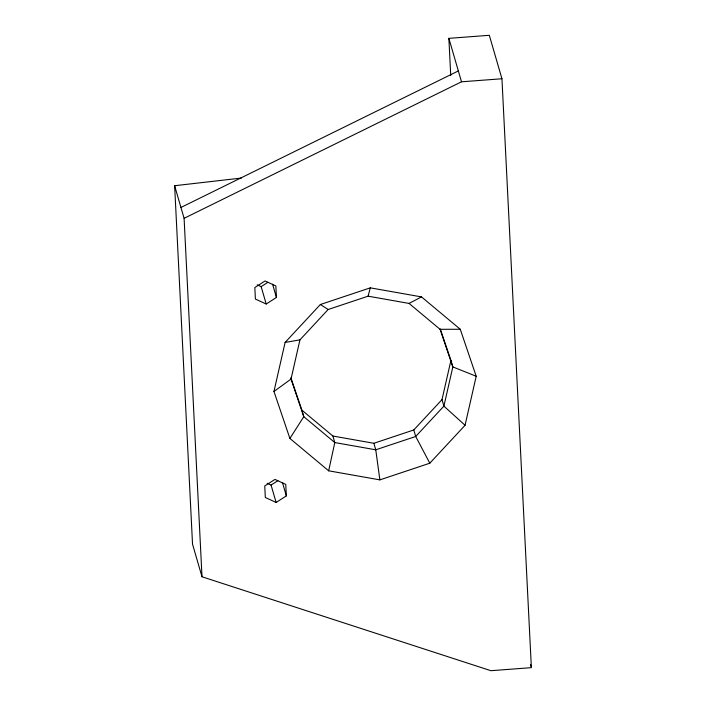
<?xml version="1.0" encoding="UTF-8"?>
<svg xmlns="http://www.w3.org/2000/svg" width="706" height="706" viewBox="0 0 706 706"><rect width="100%" height="100%" fill="white"/><g stroke="black" fill="none" stroke-linecap="round" stroke-linejoin="round"><path stroke-width="1.06" d="M328.669 470.814L289.901 438.452L273.954 391.468L285.109 342.436L320.365 304.507L370.288 287.845L421.491 296.899L460.259 329.261L476.206 376.254L465.06 425.277L429.804 463.207L379.881 479.877L328.669 470.814L334.794 442.556L332.905 436.034L301.886 410.151L290.898 377.781M291.022 379.078L299.944 339.86L328.149 309.51L368.091 296.176L409.056 303.43L440.067 329.314L452.828 366.908L443.906 406.126L415.702 436.476L375.76 449.801L334.794 442.556L303.783 416.672L291.022 379.078L273.954 391.468M465.06 425.277L443.906 406.126L442.009 399.614L450.931 360.387L440.306 329.067M368.091 296.176L370.288 287.845M289.901 438.452L303.783 416.672L301.886 410.151M332.905 436.034L373.871 443.289L413.804 429.954L442.009 399.614M257.222 284.836L261.149 286.636L267.971 282.268M266.206 304.021L276.425 297.473L275.852 285.948L265.05 280.979L254.831 287.527L255.404 299.053L266.206 304.021L261.149 286.636M267.142 483.266L271.069 485.075L277.882 480.707M276.117 502.46L286.336 495.903L285.762 484.387L274.969 479.409L264.741 485.966L265.324 497.483L276.117 502.46L271.069 485.075M409.056 303.43L421.491 296.899M180.939 207.458L458.344 70.935M202.004 576.776L184.098 218.322L461.503 81.799L501.948 78.763L531.371 667.655L490.917 670.7L202.004 576.776L192.535 544.185L174.629 185.722L241.346 178.062M285.109 342.436L299.944 339.86M450.737 75.648L448.875 38.345L489.32 35.3L501.948 78.763M440.067 329.314L460.259 329.261M476.206 376.254L452.828 366.908L450.931 360.387M320.365 304.507L328.149 309.51M429.804 463.207L415.702 436.476L413.804 429.954M448.875 38.345L461.503 81.799M530.471 664.549L531.071 666.623M373.871 443.289L375.76 449.801L379.881 479.877M272.56 284.174L276.425 297.473M282.479 482.613L286.336 495.903M174.629 185.722L184.098 218.322"/></g></svg>
